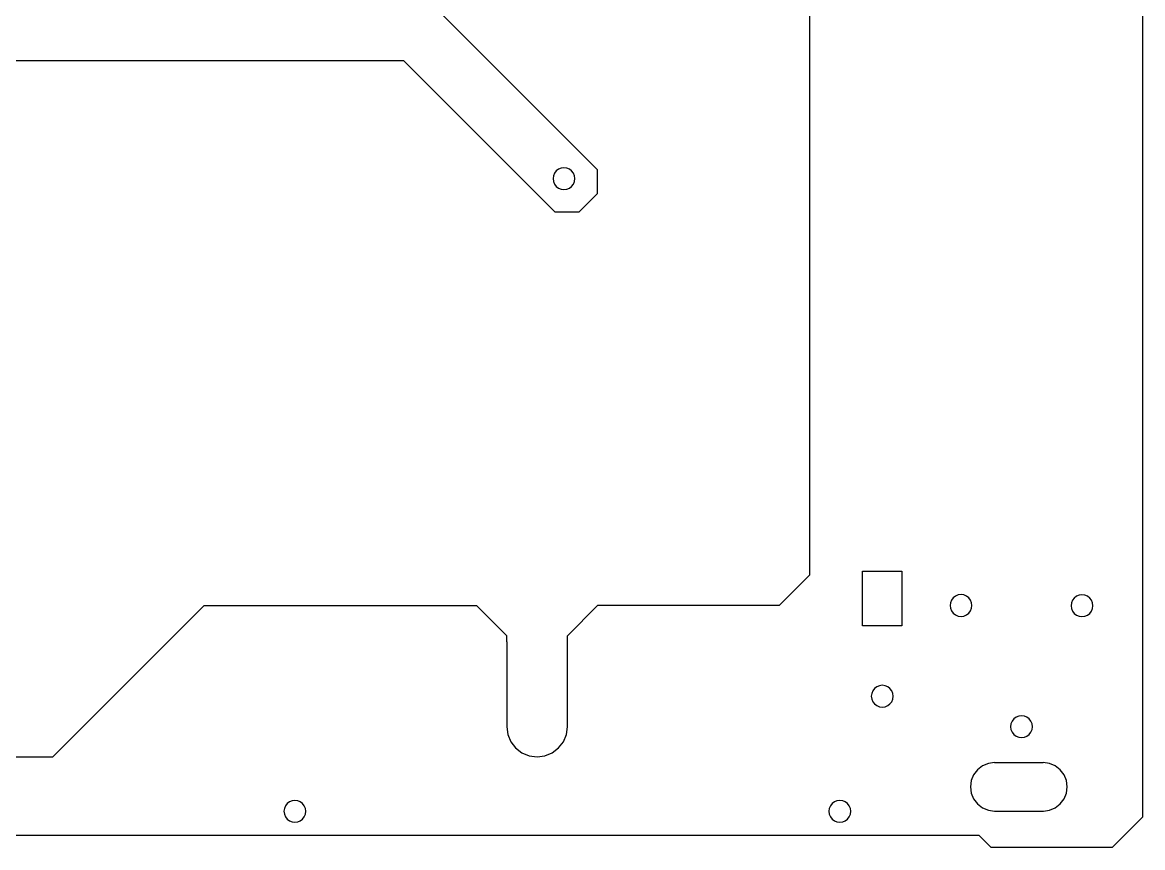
# Model space of a CAD drawing. Extents: x 0 to 621, y -370 to 0.
# Drawn here: x 185 to 370, y -370.1 to -233.8 of the extents above; entities that cross this region are included whole.
import ezdxf

# ---------------------------------------------------------------- set-up
doc = ezdxf.new("R2010")
doc.units = 0
doc.layers.get('0').update_dxf_attribs({"linetype": 'CONTINUOUS'})

# ---------------------------------------------------------------- blocks, each defined once
blk = doc.blocks.new('BLOCK_14')
at = {"color": 7}
blk.add_lwpolyline([(370, -365.06), (365, -370.06)], dxfattribs=at)
blk = doc.blocks.new('BLOCK_15')
at = {"color": 7}
blk.add_lwpolyline([(345, -370.06), (343, -368.06)], dxfattribs=at)
blk = doc.blocks.new('BLOCK_16')
at = {"color": 7}
blk.add_lwpolyline([(343, -368.06), (27, -368.06)], dxfattribs=at)
blk = doc.blocks.new('BLOCK_24')
at = {"color": 7}
blk.add_lwpolyline([(315, -45.06), (315, -325.06)], dxfattribs=at)
blk = doc.blocks.new('BLOCK_25')
at = {"color": 7}
blk.add_lwpolyline([(315, -325.06), (310, -330.06)], dxfattribs=at)
blk = doc.blocks.new('BLOCK_26')
at = {"color": 7}
blk.add_lwpolyline([(310, -330.06), (290, -330.06)], dxfattribs=at)
blk = doc.blocks.new('BLOCK_27')
at = {"color": 7}
blk.add_lwpolyline([(180, -355.06), (190, -355.06)], dxfattribs=at)
blk = doc.blocks.new('BLOCK_28')
at = {"color": 7}
blk.add_lwpolyline([(190, -355.06), (215, -330.06)], dxfattribs=at)
blk = doc.blocks.new('BLOCK_31')
at = {"color": 7}
blk.add_lwpolyline([(215, -330.06), (260, -330.06)], dxfattribs=at)
blk = doc.blocks.new('BLOCK_33')
at = {"color": 7}
blk.add_lwpolyline([(350, -364.06), (350.28, -364.03)], dxfattribs=at)
blk = doc.blocks.new('BLOCK_35')
at = {"color": 7}
blk.add_lwpolyline([(370, -5.06), (370, -365.06)], dxfattribs=at)
blk = doc.blocks.new('BLOCK_36')
at = {"color": 7}
blk.add_lwpolyline([(365, -370.06), (345, -370.06)], dxfattribs=at)
blk = doc.blocks.new('BLOCK_38')
at = {"color": 7}
blk.add_lwpolyline([(342.1, -358.03), (341.7, -358.99)], dxfattribs=at)
blk = doc.blocks.new('BLOCK_39')
at = {"color": 7}
blk.add_lwpolyline([(341.56, -360.03), (341.7, -361.06)], dxfattribs=at)
blk = doc.blocks.new('BLOCK_40')
at = {"color": 7}
blk.add_lwpolyline([(344.53, -356.16), (343.56, -356.56)], dxfattribs=at)
blk = doc.blocks.new('BLOCK_41')
at = {"color": 7}
blk.add_lwpolyline([(354.6, -356.16), (353.56, -356.03)], dxfattribs=at)
blk = doc.blocks.new('BLOCK_42')
at = {"color": 7}
blk.add_lwpolyline([(356.39, -362.86), (357.02, -362.03)], dxfattribs=at)
blk = doc.blocks.new('BLOCK_43')
at = {"color": 7}
blk.add_lwpolyline([(355.56, -363.49), (356.39, -362.86)], dxfattribs=at)
blk = doc.blocks.new('BLOCK_44')
at = {"color": 7}
blk.add_lwpolyline([(354.6, -363.89), (355.56, -363.49)], dxfattribs=at)
blk = doc.blocks.new('BLOCK_45')
at = {"color": 7}
blk.add_lwpolyline([(343.56, -363.49), (344.53, -363.89)], dxfattribs=at)
blk = doc.blocks.new('BLOCK_46')
at = {"color": 7}
blk.add_lwpolyline([(344.53, -363.89), (345.56, -364.03)], dxfattribs=at)
blk = doc.blocks.new('BLOCK_47')
at = {"color": 7}
blk.add_lwpolyline([(341.7, -361.06), (342.1, -362.03)], dxfattribs=at)
blk = doc.blocks.new('BLOCK_48')
at = {"color": 7}
blk.add_lwpolyline([(356.39, -357.2), (355.56, -356.56)], dxfattribs=at)
blk = doc.blocks.new('BLOCK_49')
at = {"color": 7}
blk.add_lwpolyline([(357.02, -358.03), (356.39, -357.2)], dxfattribs=at)
blk = doc.blocks.new('BLOCK_50')
at = {"color": 7}
blk.add_lwpolyline([(345.56, -356.03), (353.56, -356.03)], dxfattribs=at)
blk = doc.blocks.new('BLOCK_51')
at = {"color": 7}
blk.add_lwpolyline([(343.56, -356.56), (342.74, -357.2)], dxfattribs=at)
blk = doc.blocks.new('BLOCK_52')
at = {"color": 7}
blk.add_lwpolyline([(342.74, -357.2), (342.1, -358.03)], dxfattribs=at)
blk = doc.blocks.new('BLOCK_53')
at = {"color": 7}
blk.add_lwpolyline([(342.74, -362.86), (343.56, -363.49)], dxfattribs=at)
blk = doc.blocks.new('BLOCK_54')
at = {"color": 7}
blk.add_lwpolyline([(357.42, -358.99), (357.02, -358.03)], dxfattribs=at)
blk = doc.blocks.new('BLOCK_55')
at = {"color": 7}
blk.add_lwpolyline([(341.7, -358.99), (341.56, -360.03)], dxfattribs=at)
blk = doc.blocks.new('BLOCK_56')
at = {"color": 7}
blk.add_lwpolyline([(342.1, -362.03), (342.74, -362.86)], dxfattribs=at)
blk = doc.blocks.new('BLOCK_57')
at = {"color": 7}
blk.add_lwpolyline([(357.42, -361.06), (357.56, -360.03)], dxfattribs=at)
blk = doc.blocks.new('BLOCK_58')
at = {"color": 7}
blk.add_lwpolyline([(357.02, -362.03), (357.42, -361.06)], dxfattribs=at)
blk = doc.blocks.new('BLOCK_59')
at = {"color": 7}
blk.add_lwpolyline([(345.56, -356.03), (344.53, -356.16)], dxfattribs=at)
blk = doc.blocks.new('BLOCK_60')
at = {"color": 7}
blk.add_lwpolyline([(353.63, -364.03), (354.6, -363.89)], dxfattribs=at)
blk = doc.blocks.new('BLOCK_61')
at = {"color": 7}
blk.add_lwpolyline([(345.56, -364.03), (349.72, -364.03)], dxfattribs=at)
blk = doc.blocks.new('BLOCK_62')
at = {"color": 7}
blk.add_lwpolyline([(357.56, -360.03), (357.42, -358.99)], dxfattribs=at)
blk = doc.blocks.new('BLOCK_63')
at = {"color": 7}
blk.add_lwpolyline([(355.56, -356.56), (354.6, -356.16)], dxfattribs=at)
blk = doc.blocks.new('BLOCK_64')
at = {"color": 7}
blk.add_lwpolyline([(349.72, -364.03), (350, -364.06)], dxfattribs=at)
blk = doc.blocks.new('BLOCK_65')
at = {"color": 7}
blk.add_lwpolyline([(349.72, -364.03), (350.28, -364.03)], dxfattribs=at)
blk = doc.blocks.new('BLOCK_66')
at = {"color": 7}
blk.add_lwpolyline([(350.28, -364.03), (353.63, -364.03)], dxfattribs=at)
blk = doc.blocks.new('BLOCK_109')
at = {"color": 7}
blk.add_lwpolyline([(323.75, -333.41), (323.75, -324.41)], dxfattribs=at)
blk = doc.blocks.new('BLOCK_110')
at = {"color": 7}
blk.add_lwpolyline([(323.75, -324.41), (330.25, -324.41)], dxfattribs=at)
blk = doc.blocks.new('BLOCK_111')
at = {"color": 7}
blk.add_lwpolyline([(330.25, -324.41), (330.25, -333.41)], dxfattribs=at)
blk = doc.blocks.new('BLOCK_112')
at = {"color": 7}
blk.add_lwpolyline([(330.25, -333.41), (323.75, -333.41)], dxfattribs=at)
blk = doc.blocks.new('BLOCK_229')
at = {"color": 7}
blk.add_lwpolyline([(339.55, -328.33), (339.11, -328.51)], dxfattribs=at)
blk = doc.blocks.new('BLOCK_230')
at = {"color": 7}
blk.add_lwpolyline([(341.57, -329.17), (341.29, -328.8)], dxfattribs=at)
blk = doc.blocks.new('BLOCK_231')
at = {"color": 7}
blk.add_lwpolyline([(338.28, -329.61), (338.21, -330.07)], dxfattribs=at)
blk = doc.blocks.new('BLOCK_232')
at = {"color": 7}
blk.add_lwpolyline([(341.75, -329.61), (341.57, -329.17)], dxfattribs=at)
blk = doc.blocks.new('BLOCK_233')
at = {"color": 7}
blk.add_lwpolyline([(338.74, -328.8), (338.46, -329.17)], dxfattribs=at)
blk = doc.blocks.new('BLOCK_234')
at = {"color": 7}
blk.add_lwpolyline([(341.81, -330.07), (341.75, -329.61)], dxfattribs=at)
blk = doc.blocks.new('BLOCK_235')
at = {"color": 7}
blk.add_lwpolyline([(339.11, -328.51), (338.74, -328.8)], dxfattribs=at)
blk = doc.blocks.new('BLOCK_236')
at = {"color": 7}
blk.add_lwpolyline([(340.48, -328.33), (340.01, -328.27)], dxfattribs=at)
blk = doc.blocks.new('BLOCK_237')
at = {"color": 7}
blk.add_lwpolyline([(339.11, -331.63), (339.55, -331.81)], dxfattribs=at)
blk = doc.blocks.new('BLOCK_238')
at = {"color": 7}
blk.add_lwpolyline([(340.48, -331.81), (340.91, -331.63)], dxfattribs=at)
blk = doc.blocks.new('BLOCK_239')
at = {"color": 7}
blk.add_lwpolyline([(340.91, -331.63), (341.29, -331.35)], dxfattribs=at)
blk = doc.blocks.new('BLOCK_240')
at = {"color": 7}
blk.add_lwpolyline([(338.46, -330.97), (338.74, -331.35)], dxfattribs=at)
blk = doc.blocks.new('BLOCK_241')
at = {"color": 7}
blk.add_lwpolyline([(338.74, -331.35), (339.11, -331.63)], dxfattribs=at)
blk = doc.blocks.new('BLOCK_242')
at = {"color": 7}
blk.add_lwpolyline([(340.01, -328.27), (339.55, -328.33)], dxfattribs=at)
blk = doc.blocks.new('BLOCK_243')
at = {"color": 7}
blk.add_lwpolyline([(339.55, -331.81), (340.01, -331.87)], dxfattribs=at)
blk = doc.blocks.new('BLOCK_244')
at = {"color": 7}
blk.add_lwpolyline([(340.01, -331.87), (340.48, -331.81)], dxfattribs=at)
blk = doc.blocks.new('BLOCK_245')
at = {"color": 7}
blk.add_lwpolyline([(341.29, -328.8), (340.91, -328.51)], dxfattribs=at)
blk = doc.blocks.new('BLOCK_246')
at = {"color": 7}
blk.add_lwpolyline([(340.91, -328.51), (340.48, -328.33)], dxfattribs=at)
blk = doc.blocks.new('BLOCK_247')
at = {"color": 7}
blk.add_lwpolyline([(341.57, -330.97), (341.75, -330.54)], dxfattribs=at)
blk = doc.blocks.new('BLOCK_248')
at = {"color": 7}
blk.add_lwpolyline([(341.75, -330.54), (341.81, -330.07)], dxfattribs=at)
blk = doc.blocks.new('BLOCK_249')
at = {"color": 7}
blk.add_lwpolyline([(338.21, -330.07), (338.28, -330.54)], dxfattribs=at)
blk = doc.blocks.new('BLOCK_250')
at = {"color": 7}
blk.add_lwpolyline([(338.28, -330.54), (338.46, -330.97)], dxfattribs=at)
blk = doc.blocks.new('BLOCK_251')
at = {"color": 7}
blk.add_lwpolyline([(341.29, -331.35), (341.57, -330.97)], dxfattribs=at)
blk = doc.blocks.new('BLOCK_252')
at = {"color": 7}
blk.add_lwpolyline([(338.46, -329.17), (338.28, -329.61)], dxfattribs=at)
blk = doc.blocks.new('BLOCK_253')
at = {"color": 7}
blk.add_lwpolyline([(360.46, -331.86), (360.89, -331.68)], dxfattribs=at)
blk = doc.blocks.new('BLOCK_254')
at = {"color": 7}
blk.add_lwpolyline([(360.89, -331.68), (361.27, -331.39)], dxfattribs=at)
blk = doc.blocks.new('BLOCK_255')
at = {"color": 7}
blk.add_lwpolyline([(361.27, -331.39), (361.55, -331.02)], dxfattribs=at)
blk = doc.blocks.new('BLOCK_256')
at = {"color": 7}
blk.add_lwpolyline([(359.53, -328.38), (359.09, -328.56)], dxfattribs=at)
blk = doc.blocks.new('BLOCK_257')
at = {"color": 7}
blk.add_lwpolyline([(359.09, -328.56), (358.72, -328.84)], dxfattribs=at)
blk = doc.blocks.new('BLOCK_258')
at = {"color": 7}
blk.add_lwpolyline([(358.43, -331.02), (358.72, -331.39)], dxfattribs=at)
blk = doc.blocks.new('BLOCK_259')
at = {"color": 7}
blk.add_lwpolyline([(358.72, -331.39), (359.09, -331.68)], dxfattribs=at)
blk = doc.blocks.new('BLOCK_260')
at = {"color": 7}
blk.add_lwpolyline([(358.19, -330.12), (358.25, -330.58)], dxfattribs=at)
blk = doc.blocks.new('BLOCK_261')
at = {"color": 7}
blk.add_lwpolyline([(358.25, -330.58), (358.43, -331.02)], dxfattribs=at)
blk = doc.blocks.new('BLOCK_262')
at = {"color": 7}
blk.add_lwpolyline([(358.72, -328.84), (358.43, -329.22)], dxfattribs=at)
blk = doc.blocks.new('BLOCK_263')
at = {"color": 7}
blk.add_lwpolyline([(358.43, -329.22), (358.25, -329.65)], dxfattribs=at)
blk = doc.blocks.new('BLOCK_264')
at = {"color": 7}
blk.add_lwpolyline([(358.25, -329.65), (358.19, -330.12)], dxfattribs=at)
blk = doc.blocks.new('BLOCK_265')
at = {"color": 7}
blk.add_lwpolyline([(359.09, -331.68), (359.53, -331.86)], dxfattribs=at)
blk = doc.blocks.new('BLOCK_266')
at = {"color": 7}
blk.add_lwpolyline([(359.53, -331.86), (359.99, -331.92)], dxfattribs=at)
blk = doc.blocks.new('BLOCK_267')
at = {"color": 7}
blk.add_lwpolyline([(359.99, -331.92), (360.46, -331.86)], dxfattribs=at)
blk = doc.blocks.new('BLOCK_268')
at = {"color": 7}
blk.add_lwpolyline([(360.46, -328.38), (359.99, -328.32)], dxfattribs=at)
blk = doc.blocks.new('BLOCK_269')
at = {"color": 7}
blk.add_lwpolyline([(361.55, -329.22), (361.27, -328.84)], dxfattribs=at)
blk = doc.blocks.new('BLOCK_270')
at = {"color": 7}
blk.add_lwpolyline([(361.73, -329.65), (361.55, -329.22)], dxfattribs=at)
blk = doc.blocks.new('BLOCK_271')
at = {"color": 7}
blk.add_lwpolyline([(361.27, -328.84), (360.89, -328.56)], dxfattribs=at)
blk = doc.blocks.new('BLOCK_272')
at = {"color": 7}
blk.add_lwpolyline([(360.89, -328.56), (360.46, -328.38)], dxfattribs=at)
blk = doc.blocks.new('BLOCK_273')
at = {"color": 7}
blk.add_lwpolyline([(361.79, -330.12), (361.73, -329.65)], dxfattribs=at)
blk = doc.blocks.new('BLOCK_274')
at = {"color": 7}
blk.add_lwpolyline([(359.99, -328.32), (359.53, -328.38)], dxfattribs=at)
blk = doc.blocks.new('BLOCK_275')
at = {"color": 7}
blk.add_lwpolyline([(361.55, -331.02), (361.73, -330.58)], dxfattribs=at)
blk = doc.blocks.new('BLOCK_276')
at = {"color": 7}
blk.add_lwpolyline([(361.73, -330.58), (361.79, -330.12)], dxfattribs=at)
blk = doc.blocks.new('BLOCK_277')
at = {"color": 7}
blk.add_lwpolyline([(351.56, -349.2), (351.28, -348.82)], dxfattribs=at)
blk = doc.blocks.new('BLOCK_278')
at = {"color": 7}
blk.add_lwpolyline([(351.74, -350.56), (351.8, -350.1)], dxfattribs=at)
blk = doc.blocks.new('BLOCK_279')
at = {"color": 7}
blk.add_lwpolyline([(348.73, -348.82), (348.44, -349.2)], dxfattribs=at)
blk = doc.blocks.new('BLOCK_280')
at = {"color": 7}
blk.add_lwpolyline([(348.44, -349.2), (348.26, -349.63)], dxfattribs=at)
blk = doc.blocks.new('BLOCK_281')
at = {"color": 7}
blk.add_lwpolyline([(348.26, -349.63), (348.2, -350.1)], dxfattribs=at)
blk = doc.blocks.new('BLOCK_282')
at = {"color": 7}
blk.add_lwpolyline([(348.73, -351.37), (349.1, -351.66)], dxfattribs=at)
blk = doc.blocks.new('BLOCK_283')
at = {"color": 7}
blk.add_lwpolyline([(349.1, -351.66), (349.54, -351.83)], dxfattribs=at)
blk = doc.blocks.new('BLOCK_284')
at = {"color": 7}
blk.add_lwpolyline([(349.54, -351.83), (350, -351.9)], dxfattribs=at)
blk = doc.blocks.new('BLOCK_285')
at = {"color": 7}
blk.add_lwpolyline([(350, -351.9), (350.47, -351.83)], dxfattribs=at)
blk = doc.blocks.new('BLOCK_286')
at = {"color": 7}
blk.add_lwpolyline([(350.47, -351.83), (350.9, -351.65)], dxfattribs=at)
blk = doc.blocks.new('BLOCK_287')
at = {"color": 7}
blk.add_lwpolyline([(350.9, -351.65), (351.28, -351.37)], dxfattribs=at)
blk = doc.blocks.new('BLOCK_288')
at = {"color": 7}
blk.add_lwpolyline([(351.28, -351.37), (351.56, -351)], dxfattribs=at)
blk = doc.blocks.new('BLOCK_289')
at = {"color": 7}
blk.add_lwpolyline([(351.56, -351), (351.74, -350.56)], dxfattribs=at)
blk = doc.blocks.new('BLOCK_290')
at = {"color": 7}
blk.add_lwpolyline([(350, -348.3), (349.54, -348.36)], dxfattribs=at)
blk = doc.blocks.new('BLOCK_291')
at = {"color": 7}
blk.add_lwpolyline([(349.54, -348.36), (349.1, -348.54)], dxfattribs=at)
blk = doc.blocks.new('BLOCK_292')
at = {"color": 7}
blk.add_lwpolyline([(349.1, -348.54), (348.73, -348.82)], dxfattribs=at)
blk = doc.blocks.new('BLOCK_293')
at = {"color": 7}
blk.add_lwpolyline([(348.2, -350.1), (348.26, -350.56)], dxfattribs=at)
blk = doc.blocks.new('BLOCK_294')
at = {"color": 7}
blk.add_lwpolyline([(348.26, -350.56), (348.44, -351)], dxfattribs=at)
blk = doc.blocks.new('BLOCK_295')
at = {"color": 7}
blk.add_lwpolyline([(348.44, -351), (348.73, -351.37)], dxfattribs=at)
blk = doc.blocks.new('BLOCK_296')
at = {"color": 7}
blk.add_lwpolyline([(351.8, -350.1), (351.74, -349.63)], dxfattribs=at)
blk = doc.blocks.new('BLOCK_297')
at = {"color": 7}
blk.add_lwpolyline([(351.74, -349.63), (351.56, -349.2)], dxfattribs=at)
blk = doc.blocks.new('BLOCK_298')
at = {"color": 7}
blk.add_lwpolyline([(351.28, -348.82), (350.9, -348.54)], dxfattribs=at)
blk = doc.blocks.new('BLOCK_299')
at = {"color": 7}
blk.add_lwpolyline([(350.9, -348.54), (350.47, -348.36)], dxfattribs=at)
blk = doc.blocks.new('BLOCK_300')
at = {"color": 7}
blk.add_lwpolyline([(350.47, -348.36), (350, -348.3)], dxfattribs=at)
blk = doc.blocks.new('BLOCK_301')
at = {"color": 7}
blk.add_lwpolyline([(328.8, -345.06), (328.74, -344.6)], dxfattribs=at)
blk = doc.blocks.new('BLOCK_302')
at = {"color": 7}
blk.add_lwpolyline([(328.74, -344.6), (328.56, -344.16)], dxfattribs=at)
blk = doc.blocks.new('BLOCK_303')
at = {"color": 7}
blk.add_lwpolyline([(328.56, -344.16), (328.27, -343.79)], dxfattribs=at)
blk = doc.blocks.new('BLOCK_304')
at = {"color": 7}
blk.add_lwpolyline([(328.27, -343.79), (327.9, -343.51)], dxfattribs=at)
blk = doc.blocks.new('BLOCK_305')
at = {"color": 7}
blk.add_lwpolyline([(327.9, -343.51), (327.47, -343.33)], dxfattribs=at)
blk = doc.blocks.new('BLOCK_306')
at = {"color": 7}
blk.add_lwpolyline([(327.47, -343.33), (327, -343.26)], dxfattribs=at)
blk = doc.blocks.new('BLOCK_307')
at = {"color": 7}
blk.add_lwpolyline([(327, -343.26), (326.53, -343.33)], dxfattribs=at)
blk = doc.blocks.new('BLOCK_308')
at = {"color": 7}
blk.add_lwpolyline([(326.53, -343.33), (326.1, -343.51)], dxfattribs=at)
blk = doc.blocks.new('BLOCK_309')
at = {"color": 7}
blk.add_lwpolyline([(326.1, -343.51), (325.73, -343.79)], dxfattribs=at)
blk = doc.blocks.new('BLOCK_310')
at = {"color": 7}
blk.add_lwpolyline([(325.73, -343.79), (325.44, -344.16)], dxfattribs=at)
blk = doc.blocks.new('BLOCK_311')
at = {"color": 7}
blk.add_lwpolyline([(325.44, -344.16), (325.26, -344.6)], dxfattribs=at)
blk = doc.blocks.new('BLOCK_312')
at = {"color": 7}
blk.add_lwpolyline([(325.26, -344.6), (325.2, -345.06)], dxfattribs=at)
blk = doc.blocks.new('BLOCK_313')
at = {"color": 7}
blk.add_lwpolyline([(325.2, -345.06), (325.26, -345.53)], dxfattribs=at)
blk = doc.blocks.new('BLOCK_314')
at = {"color": 7}
blk.add_lwpolyline([(325.26, -345.53), (325.44, -345.96)], dxfattribs=at)
blk = doc.blocks.new('BLOCK_315')
at = {"color": 7}
blk.add_lwpolyline([(325.44, -345.96), (325.73, -346.34)], dxfattribs=at)
blk = doc.blocks.new('BLOCK_316')
at = {"color": 7}
blk.add_lwpolyline([(325.73, -346.34), (326.1, -346.62)], dxfattribs=at)
blk = doc.blocks.new('BLOCK_317')
at = {"color": 7}
blk.add_lwpolyline([(326.1, -346.62), (326.53, -346.8)], dxfattribs=at)
blk = doc.blocks.new('BLOCK_318')
at = {"color": 7}
blk.add_lwpolyline([(326.53, -346.8), (327, -346.86)], dxfattribs=at)
blk = doc.blocks.new('BLOCK_319')
at = {"color": 7}
blk.add_lwpolyline([(327, -346.86), (327.47, -346.8)], dxfattribs=at)
blk = doc.blocks.new('BLOCK_320')
at = {"color": 7}
blk.add_lwpolyline([(327.47, -346.8), (327.9, -346.62)], dxfattribs=at)
blk = doc.blocks.new('BLOCK_321')
at = {"color": 7}
blk.add_lwpolyline([(327.9, -346.62), (328.27, -346.34)], dxfattribs=at)
blk = doc.blocks.new('BLOCK_322')
at = {"color": 7}
blk.add_lwpolyline([(328.27, -346.34), (328.56, -345.96)], dxfattribs=at)
blk = doc.blocks.new('BLOCK_323')
at = {"color": 7}
blk.add_lwpolyline([(328.56, -345.96), (328.74, -345.53)], dxfattribs=at)
blk = doc.blocks.new('BLOCK_324')
at = {"color": 7}
blk.add_lwpolyline([(328.74, -345.53), (328.8, -345.06)], dxfattribs=at)
blk = doc.blocks.new('BLOCK_1901')
at = {"color": 7}
blk.add_lwpolyline([(272.93, -265.06), (275, -265.06)], dxfattribs=at)
blk = doc.blocks.new('BLOCK_1915')
at = {"color": 7}
blk.add_lwpolyline([(276.93, -265.06), (279.93, -262.06)], dxfattribs=at)
blk = doc.blocks.new('BLOCK_1969')
at = {"color": 7}
blk.add_lwpolyline([(279.93, -258.06), (259.93, -238.06)], dxfattribs=at)
blk = doc.blocks.new('BLOCK_1971')
at = {"color": 7}
blk.add_lwpolyline([(259.93, -238.06), (239.93, -218.06)], dxfattribs=at)
blk = doc.blocks.new('BLOCK_2005')
at = {"color": 7}
blk.add_lwpolyline([(279.93, -258.06), (279.93, -262.06)], dxfattribs=at)
blk = doc.blocks.new('BLOCK_2025')
at = {"color": 7}
blk.add_lwpolyline([(272.93, -265.06), (247.93, -240.06)], dxfattribs=at)
blk = doc.blocks.new('BLOCK_2034')
at = {"color": 7}
blk.add_lwpolyline([(275, -265.06), (276.93, -265.06)], dxfattribs=at)
blk = doc.blocks.new('BLOCK_2059')
at = {"color": 7}
blk.add_lwpolyline([(272.88, -260.47), (273.17, -260.85)], dxfattribs=at)
blk = doc.blocks.new('BLOCK_2060')
at = {"color": 7}
blk.add_lwpolyline([(273.17, -260.85), (273.54, -261.13)], dxfattribs=at)
blk = doc.blocks.new('BLOCK_2061')
at = {"color": 7}
blk.add_lwpolyline([(274.91, -261.31), (275.34, -261.13)], dxfattribs=at)
blk = doc.blocks.new('BLOCK_2113')
at = {"color": 7}
blk.add_lwpolyline([(231.8, -364.06), (231.74, -363.6)], dxfattribs=at)
blk = doc.blocks.new('BLOCK_2114')
at = {"color": 7}
blk.add_lwpolyline([(231.74, -363.6), (231.56, -363.16)], dxfattribs=at)
blk = doc.blocks.new('BLOCK_2115')
at = {"color": 7}
blk.add_lwpolyline([(231.56, -363.16), (231.27, -362.79)], dxfattribs=at)
blk = doc.blocks.new('BLOCK_2116')
at = {"color": 7}
blk.add_lwpolyline([(231.27, -362.79), (230.9, -362.5)], dxfattribs=at)
blk = doc.blocks.new('BLOCK_2117')
at = {"color": 7}
blk.add_lwpolyline([(230.9, -362.5), (230.47, -362.32)], dxfattribs=at)
blk = doc.blocks.new('BLOCK_2118')
at = {"color": 7}
blk.add_lwpolyline([(230.47, -362.32), (230, -362.26)], dxfattribs=at)
blk = doc.blocks.new('BLOCK_2119')
at = {"color": 7}
blk.add_lwpolyline([(230, -362.26), (229.53, -362.32)], dxfattribs=at)
blk = doc.blocks.new('BLOCK_2120')
at = {"color": 7}
blk.add_lwpolyline([(229.53, -362.32), (229.1, -362.5)], dxfattribs=at)
blk = doc.blocks.new('BLOCK_2121')
at = {"color": 7}
blk.add_lwpolyline([(229.1, -362.5), (228.73, -362.79)], dxfattribs=at)
blk = doc.blocks.new('BLOCK_2122')
at = {"color": 7}
blk.add_lwpolyline([(228.73, -362.79), (228.44, -363.16)], dxfattribs=at)
blk = doc.blocks.new('BLOCK_2123')
at = {"color": 7}
blk.add_lwpolyline([(228.44, -363.16), (228.26, -363.6)], dxfattribs=at)
blk = doc.blocks.new('BLOCK_2124')
at = {"color": 7}
blk.add_lwpolyline([(228.26, -363.6), (228.2, -364.06)], dxfattribs=at)
blk = doc.blocks.new('BLOCK_2125')
at = {"color": 7}
blk.add_lwpolyline([(228.2, -364.06), (228.26, -364.53)], dxfattribs=at)
blk = doc.blocks.new('BLOCK_2126')
at = {"color": 7}
blk.add_lwpolyline([(228.26, -364.53), (228.44, -364.96)], dxfattribs=at)
blk = doc.blocks.new('BLOCK_2127')
at = {"color": 7}
blk.add_lwpolyline([(228.44, -364.96), (228.73, -365.34)], dxfattribs=at)
blk = doc.blocks.new('BLOCK_2128')
at = {"color": 7}
blk.add_lwpolyline([(228.73, -365.34), (229.1, -365.62)], dxfattribs=at)
blk = doc.blocks.new('BLOCK_2129')
at = {"color": 7}
blk.add_lwpolyline([(229.1, -365.62), (229.53, -365.8)], dxfattribs=at)
blk = doc.blocks.new('BLOCK_2130')
at = {"color": 7}
blk.add_lwpolyline([(229.53, -365.8), (230, -365.86)], dxfattribs=at)
blk = doc.blocks.new('BLOCK_2131')
at = {"color": 7}
blk.add_lwpolyline([(230, -365.86), (230.47, -365.8)], dxfattribs=at)
blk = doc.blocks.new('BLOCK_2132')
at = {"color": 7}
blk.add_lwpolyline([(230.47, -365.8), (230.9, -365.62)], dxfattribs=at)
blk = doc.blocks.new('BLOCK_2133')
at = {"color": 7}
blk.add_lwpolyline([(230.9, -365.62), (231.27, -365.34)], dxfattribs=at)
blk = doc.blocks.new('BLOCK_2134')
at = {"color": 7}
blk.add_lwpolyline([(231.27, -365.34), (231.56, -364.96)], dxfattribs=at)
blk = doc.blocks.new('BLOCK_2135')
at = {"color": 7}
blk.add_lwpolyline([(231.56, -364.96), (231.74, -364.53)], dxfattribs=at)
blk = doc.blocks.new('BLOCK_2136')
at = {"color": 7}
blk.add_lwpolyline([(231.74, -364.53), (231.8, -364.06)], dxfattribs=at)
blk = doc.blocks.new('BLOCK_2137')
at = {"color": 7}
blk.add_lwpolyline([(318.2, -364.06), (318.26, -364.53)], dxfattribs=at)
blk = doc.blocks.new('BLOCK_2138')
at = {"color": 7}
blk.add_lwpolyline([(318.26, -364.53), (318.44, -364.96)], dxfattribs=at)
blk = doc.blocks.new('BLOCK_2139')
at = {"color": 7}
blk.add_lwpolyline([(318.44, -364.96), (318.73, -365.34)], dxfattribs=at)
blk = doc.blocks.new('BLOCK_2140')
at = {"color": 7}
blk.add_lwpolyline([(318.73, -365.34), (319.1, -365.62)], dxfattribs=at)
blk = doc.blocks.new('BLOCK_2141')
at = {"color": 7}
blk.add_lwpolyline([(319.1, -365.62), (319.53, -365.8)], dxfattribs=at)
blk = doc.blocks.new('BLOCK_2142')
at = {"color": 7}
blk.add_lwpolyline([(319.53, -365.8), (320, -365.86)], dxfattribs=at)
blk = doc.blocks.new('BLOCK_2143')
at = {"color": 7}
blk.add_lwpolyline([(320, -365.86), (320.47, -365.8)], dxfattribs=at)
blk = doc.blocks.new('BLOCK_2144')
at = {"color": 7}
blk.add_lwpolyline([(320.47, -365.8), (320.9, -365.62)], dxfattribs=at)
blk = doc.blocks.new('BLOCK_2145')
at = {"color": 7}
blk.add_lwpolyline([(320.9, -365.62), (321.27, -365.34)], dxfattribs=at)
blk = doc.blocks.new('BLOCK_2146')
at = {"color": 7}
blk.add_lwpolyline([(321.27, -365.34), (321.56, -364.96)], dxfattribs=at)
blk = doc.blocks.new('BLOCK_2147')
at = {"color": 7}
blk.add_lwpolyline([(321.56, -364.96), (321.74, -364.53)], dxfattribs=at)
blk = doc.blocks.new('BLOCK_2148')
at = {"color": 7}
blk.add_lwpolyline([(321.74, -364.53), (321.8, -364.06)], dxfattribs=at)
blk = doc.blocks.new('BLOCK_2149')
at = {"color": 7}
blk.add_lwpolyline([(321.8, -364.06), (321.74, -363.6)], dxfattribs=at)
blk = doc.blocks.new('BLOCK_2150')
at = {"color": 7}
blk.add_lwpolyline([(321.74, -363.6), (321.56, -363.16)], dxfattribs=at)
blk = doc.blocks.new('BLOCK_2151')
at = {"color": 7}
blk.add_lwpolyline([(321.56, -363.16), (321.27, -362.79)], dxfattribs=at)
blk = doc.blocks.new('BLOCK_2152')
at = {"color": 7}
blk.add_lwpolyline([(321.27, -362.79), (320.9, -362.5)], dxfattribs=at)
blk = doc.blocks.new('BLOCK_2153')
at = {"color": 7}
blk.add_lwpolyline([(320.9, -362.5), (320.47, -362.32)], dxfattribs=at)
blk = doc.blocks.new('BLOCK_2154')
at = {"color": 7}
blk.add_lwpolyline([(320.47, -362.32), (320, -362.26)], dxfattribs=at)
blk = doc.blocks.new('BLOCK_2155')
at = {"color": 7}
blk.add_lwpolyline([(320, -362.26), (319.53, -362.32)], dxfattribs=at)
blk = doc.blocks.new('BLOCK_2156')
at = {"color": 7}
blk.add_lwpolyline([(319.53, -362.32), (319.1, -362.5)], dxfattribs=at)
blk = doc.blocks.new('BLOCK_2157')
at = {"color": 7}
blk.add_lwpolyline([(319.1, -362.5), (318.73, -362.79)], dxfattribs=at)
blk = doc.blocks.new('BLOCK_2158')
at = {"color": 7}
blk.add_lwpolyline([(318.73, -362.79), (318.44, -363.16)], dxfattribs=at)
blk = doc.blocks.new('BLOCK_2159')
at = {"color": 7}
blk.add_lwpolyline([(318.44, -363.16), (318.26, -363.6)], dxfattribs=at)
blk = doc.blocks.new('BLOCK_2160')
at = {"color": 7}
blk.add_lwpolyline([(318.26, -363.6), (318.2, -364.06)], dxfattribs=at)
blk = doc.blocks.new('BLOCK_2401')
at = {"color": 7}
blk.add_lwpolyline([(275.34, -261.13), (275.71, -260.85)], dxfattribs=at)
blk = doc.blocks.new('BLOCK_2402')
at = {"color": 7}
blk.add_lwpolyline([(274.44, -261.37), (274.91, -261.31)], dxfattribs=at)
blk = doc.blocks.new('BLOCK_2403')
at = {"color": 7}
blk.add_lwpolyline([(273.97, -261.31), (274.44, -261.37)], dxfattribs=at)
blk = doc.blocks.new('BLOCK_2404')
at = {"color": 7}
blk.add_lwpolyline([(273.54, -261.13), (273.97, -261.31)], dxfattribs=at)
blk = doc.blocks.new('BLOCK_2405')
at = {"color": 7}
blk.add_lwpolyline([(272.7, -260.04), (272.88, -260.47)], dxfattribs=at)
blk = doc.blocks.new('BLOCK_2406')
at = {"color": 7}
blk.add_lwpolyline([(272.64, -259.57), (272.7, -260.04)], dxfattribs=at)
blk = doc.blocks.new('BLOCK_2407')
at = {"color": 7}
blk.add_lwpolyline([(272.7, -259.11), (272.64, -259.57)], dxfattribs=at)
blk = doc.blocks.new('BLOCK_2408')
at = {"color": 7}
blk.add_lwpolyline([(272.88, -258.67), (272.7, -259.11)], dxfattribs=at)
blk = doc.blocks.new('BLOCK_2409')
at = {"color": 7}
blk.add_lwpolyline([(273.17, -258.3), (272.88, -258.67)], dxfattribs=at)
blk = doc.blocks.new('BLOCK_2410')
at = {"color": 7}
blk.add_lwpolyline([(273.97, -257.84), (273.54, -258.02)], dxfattribs=at)
blk = doc.blocks.new('BLOCK_2411')
at = {"color": 7}
blk.add_lwpolyline([(273.54, -258.02), (273.17, -258.3)], dxfattribs=at)
blk = doc.blocks.new('BLOCK_2412')
at = {"color": 7}
blk.add_lwpolyline([(275.34, -258.02), (274.91, -257.84)], dxfattribs=at)
blk = doc.blocks.new('BLOCK_2413')
at = {"color": 7}
blk.add_lwpolyline([(275.71, -258.3), (275.34, -258.02)], dxfattribs=at)
blk = doc.blocks.new('BLOCK_2414')
at = {"color": 7}
blk.add_lwpolyline([(276, -258.67), (275.71, -258.3)], dxfattribs=at)
blk = doc.blocks.new('BLOCK_2415')
at = {"color": 7}
blk.add_lwpolyline([(276.18, -259.11), (276, -258.67)], dxfattribs=at)
blk = doc.blocks.new('BLOCK_2416')
at = {"color": 7}
blk.add_lwpolyline([(276.24, -259.57), (276.18, -259.11)], dxfattribs=at)
blk = doc.blocks.new('BLOCK_2417')
at = {"color": 7}
blk.add_lwpolyline([(274.44, -257.77), (273.97, -257.84)], dxfattribs=at)
blk = doc.blocks.new('BLOCK_2418')
at = {"color": 7}
blk.add_lwpolyline([(274.91, -257.84), (274.44, -257.77)], dxfattribs=at)
blk = doc.blocks.new('BLOCK_2419')
at = {"color": 7}
blk.add_lwpolyline([(276.18, -260.04), (276.24, -259.57)], dxfattribs=at)
blk = doc.blocks.new('BLOCK_2420')
at = {"color": 7}
blk.add_lwpolyline([(276, -260.47), (276.18, -260.04)], dxfattribs=at)
blk = doc.blocks.new('BLOCK_2421')
at = {"color": 7}
blk.add_lwpolyline([(275.71, -260.85), (276, -260.47)], dxfattribs=at)
blk = doc.blocks.new('BLOCK_2460')
at = {"color": 7}
blk.add_lwpolyline([(265, -336.06), (265, -350.13)], dxfattribs=at)
blk = doc.blocks.new('BLOCK_2461')
at = {"color": 7}
blk.add_lwpolyline([(265, -350.13), (265.16, -351.36)], dxfattribs=at)
blk = doc.blocks.new('BLOCK_2462')
at = {"color": 7}
blk.add_lwpolyline([(265.16, -351.36), (265.66, -352.57)], dxfattribs=at)
blk = doc.blocks.new('BLOCK_2463')
at = {"color": 7}
blk.add_lwpolyline([(265.66, -352.57), (266.46, -353.61)], dxfattribs=at)
blk = doc.blocks.new('BLOCK_2464')
at = {"color": 7}
blk.add_lwpolyline([(266.46, -353.61), (267.5, -354.4)], dxfattribs=at)
blk = doc.blocks.new('BLOCK_2465')
at = {"color": 7}
blk.add_lwpolyline([(267.5, -354.4), (268.7, -354.9)], dxfattribs=at)
blk = doc.blocks.new('BLOCK_2466')
at = {"color": 7}
blk.add_lwpolyline([(268.7, -354.9), (270, -355.07)], dxfattribs=at)
blk = doc.blocks.new('BLOCK_2467')
at = {"color": 7}
blk.add_lwpolyline([(270, -355.07), (271.3, -354.9)], dxfattribs=at)
blk = doc.blocks.new('BLOCK_2468')
at = {"color": 7}
blk.add_lwpolyline([(271.3, -354.9), (272.5, -354.4)], dxfattribs=at)
blk = doc.blocks.new('BLOCK_2469')
at = {"color": 7}
blk.add_lwpolyline([(272.5, -354.4), (273.54, -353.61)], dxfattribs=at)
blk = doc.blocks.new('BLOCK_2470')
at = {"color": 7}
blk.add_lwpolyline([(273.54, -353.61), (274.34, -352.57)], dxfattribs=at)
blk = doc.blocks.new('BLOCK_2471')
at = {"color": 7}
blk.add_lwpolyline([(274.34, -352.57), (274.84, -351.36)], dxfattribs=at)
blk = doc.blocks.new('BLOCK_2472')
at = {"color": 7}
blk.add_lwpolyline([(274.84, -351.36), (275, -350.13)], dxfattribs=at)
blk = doc.blocks.new('BLOCK_2473')
at = {"color": 7}
blk.add_lwpolyline([(275, -350.13), (275, -336.06)], dxfattribs=at)
blk = doc.blocks.new('BLOCK_2474')
at = {"color": 7}
blk.add_lwpolyline([(265, -335.06), (260, -330.06)], dxfattribs=at)
blk = doc.blocks.new('BLOCK_2475')
at = {"color": 7}
blk.add_lwpolyline([(265, -336.06), (265, -335.06)], dxfattribs=at)
blk = doc.blocks.new('BLOCK_2476')
at = {"color": 7}
blk.add_lwpolyline([(275, -336.06), (275, -335.06)], dxfattribs=at)
blk = doc.blocks.new('BLOCK_2479')
at = {"color": 7}
blk.add_lwpolyline([(290, -330.06), (280, -330.06)], dxfattribs=at)
blk = doc.blocks.new('BLOCK_2480')
at = {"color": 7}
blk.add_lwpolyline([(275, -335.06), (280, -330.06)], dxfattribs=at)

msp = doc.modelspace()

# ---------------------------------------------------------------- linework, layer by layer
at = {"color": 7}
msp.add_lwpolyline([(174.93, -240.06), (247.93, -240.06)], dxfattribs=at)

# ---------------------------------------------------------------- block references
for name in ['BLOCK_35', 'BLOCK_24', 'BLOCK_1971', 'BLOCK_1969', 'BLOCK_2025', 'BLOCK_2408', 'BLOCK_2409', 'BLOCK_2411', 'BLOCK_2410', 'BLOCK_2417', 'BLOCK_2418', 'BLOCK_2412', 'BLOCK_2413', 'BLOCK_2414', 'BLOCK_2415', 'BLOCK_2005', 'BLOCK_2407', 'BLOCK_2406', 'BLOCK_2405', 'BLOCK_2059', 'BLOCK_2060', 'BLOCK_2401', 'BLOCK_2421', 'BLOCK_2420', 'BLOCK_2416', 'BLOCK_2419', 'BLOCK_2404', 'BLOCK_2403', 'BLOCK_2402', 'BLOCK_2061', 'BLOCK_1915', 'BLOCK_1901', 'BLOCK_2034', 'BLOCK_25', 'BLOCK_109', 'BLOCK_110', 'BLOCK_111', 'BLOCK_252', 'BLOCK_233', 'BLOCK_235', 'BLOCK_229', 'BLOCK_242', 'BLOCK_236', 'BLOCK_246', 'BLOCK_245', 'BLOCK_230', 'BLOCK_232', 'BLOCK_263', 'BLOCK_262', 'BLOCK_257', 'BLOCK_256', 'BLOCK_274', 'BLOCK_268', 'BLOCK_272', 'BLOCK_271', 'BLOCK_269', 'BLOCK_270', 'BLOCK_28', 'BLOCK_31', 'BLOCK_2474', 'BLOCK_2480', 'BLOCK_2479', 'BLOCK_26', 'BLOCK_231', 'BLOCK_249', 'BLOCK_250', 'BLOCK_240', 'BLOCK_251', 'BLOCK_247', 'BLOCK_234', 'BLOCK_248', 'BLOCK_264', 'BLOCK_260', 'BLOCK_261', 'BLOCK_258', 'BLOCK_255', 'BLOCK_275', 'BLOCK_273', 'BLOCK_276', 'BLOCK_241', 'BLOCK_237', 'BLOCK_243', 'BLOCK_244', 'BLOCK_238', 'BLOCK_239', 'BLOCK_259', 'BLOCK_265', 'BLOCK_266', 'BLOCK_267', 'BLOCK_253', 'BLOCK_254', 'BLOCK_112', 'BLOCK_2475', 'BLOCK_2460', 'BLOCK_2476', 'BLOCK_2473', 'BLOCK_310', 'BLOCK_309', 'BLOCK_308', 'BLOCK_307', 'BLOCK_306', 'BLOCK_305', 'BLOCK_304', 'BLOCK_303', 'BLOCK_312', 'BLOCK_313', 'BLOCK_311', 'BLOCK_314', 'BLOCK_302', 'BLOCK_323', 'BLOCK_301', 'BLOCK_324', 'BLOCK_315', 'BLOCK_316', 'BLOCK_317', 'BLOCK_318', 'BLOCK_319', 'BLOCK_320', 'BLOCK_321', 'BLOCK_322', 'BLOCK_281', 'BLOCK_280', 'BLOCK_279', 'BLOCK_292', 'BLOCK_291', 'BLOCK_290', 'BLOCK_300', 'BLOCK_299', 'BLOCK_298', 'BLOCK_277', 'BLOCK_297', 'BLOCK_296', 'BLOCK_2461', 'BLOCK_2462', 'BLOCK_2471', 'BLOCK_2472', 'BLOCK_293', 'BLOCK_294', 'BLOCK_295', 'BLOCK_282', 'BLOCK_287', 'BLOCK_288', 'BLOCK_289', 'BLOCK_278', 'BLOCK_2463', 'BLOCK_2470', 'BLOCK_283', 'BLOCK_284', 'BLOCK_285', 'BLOCK_286', 'BLOCK_27', 'BLOCK_2464', 'BLOCK_2465', 'BLOCK_2466', 'BLOCK_2467', 'BLOCK_2468', 'BLOCK_2469', 'BLOCK_51', 'BLOCK_40', 'BLOCK_59', 'BLOCK_50', 'BLOCK_41', 'BLOCK_63', 'BLOCK_48', 'BLOCK_38', 'BLOCK_52', 'BLOCK_49', 'BLOCK_54', 'BLOCK_55', 'BLOCK_39', 'BLOCK_62', 'BLOCK_57', 'BLOCK_2121', 'BLOCK_2120', 'BLOCK_2119', 'BLOCK_2118', 'BLOCK_2117', 'BLOCK_2116', 'BLOCK_2157', 'BLOCK_2156', 'BLOCK_2155', 'BLOCK_2154', 'BLOCK_2153', 'BLOCK_2152', 'BLOCK_47', 'BLOCK_56', 'BLOCK_42', 'BLOCK_58', 'BLOCK_2124', 'BLOCK_2125', 'BLOCK_2123', 'BLOCK_2122', 'BLOCK_2115', 'BLOCK_2114', 'BLOCK_2113', 'BLOCK_2136', 'BLOCK_2160', 'BLOCK_2137', 'BLOCK_2159', 'BLOCK_2158', 'BLOCK_2151', 'BLOCK_2150', 'BLOCK_2149', 'BLOCK_2148', 'BLOCK_53', 'BLOCK_45', 'BLOCK_46', 'BLOCK_61', 'BLOCK_64', 'BLOCK_65', 'BLOCK_33', 'BLOCK_66', 'BLOCK_60', 'BLOCK_44', 'BLOCK_43', 'BLOCK_2126', 'BLOCK_2127', 'BLOCK_2128', 'BLOCK_2129', 'BLOCK_2130', 'BLOCK_2131', 'BLOCK_2132', 'BLOCK_2133', 'BLOCK_2134', 'BLOCK_2135', 'BLOCK_2138', 'BLOCK_2139', 'BLOCK_2140', 'BLOCK_2141', 'BLOCK_2142', 'BLOCK_2143', 'BLOCK_2144', 'BLOCK_2145', 'BLOCK_2146', 'BLOCK_2147', 'BLOCK_14', 'BLOCK_16', 'BLOCK_15', 'BLOCK_36']:
    msp.add_blockref(name, (0, 0))

doc.saveas('drawing.dxf')
